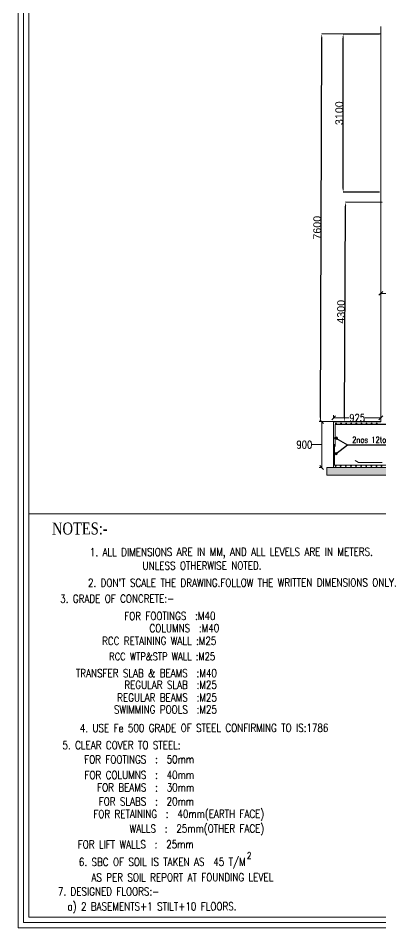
# Model space of a CAD drawing. Header units: millimetres. Extents: x -586673698 to -573385747, y -389867798 to -389752240.
# Drawn here: x -586636010 to -586628903, y -389867798 to -389849958 of the extents above; entities that cross this region are included whole.
import ezdxf
from ezdxf.enums import TextEntityAlignment as Align

# ---------------------------------------------------------------- set-up
doc = ezdxf.new("R2010")
doc.units = ezdxf.units.MM
doc.header["$LTSCALE"] = 100
for name, color, linetype, lineweight in [('COLN', 1, 'Continuous', 20), ('dim', 11, 'Continuous', 13), ('FOOTING', 6, 'Continuous', 13), ('REIN', 1, 'Continuous', 20), ('TBLK FRAME', 6, 'Continuous', 20)]:
    doc.layers.add(name, color=color, linetype=linetype, lineweight=lineweight)
for name, color, linetype in [('DT-PL-SHAFT', 230, 'Continuous'), ('Layer1', 7, 'Continuous'), ('text', 7, 'Continuous')]:
    doc.layers.add(name, color=color, linetype=linetype)
doc.styles.add('Arial', font='arial.ttf')
doc.styles.add('combine', font='romanc.shx', dxfattribs={"width": 0.8})
doc.styles.add('HEAD', font='times.ttf', dxfattribs={"width": 0.9})
doc.styles.add('simplex-0.8', font='simplex.shx', dxfattribs={"width": 0.8})
doc.styles.add('TIMESNEWROMAN', font='times.ttf')
doc.dimstyles.new('75 ISO', dxfattribs={"dimtxt": 100, "dimasz": 75, "dimexe": 75, "dimexo": 0.7, "dimgap": 0.4, "dimtad": 0, "dimtoh": 1, "dimdec": 0, "dimdsep": 46, "dimtxsty": 'combine', "dimblk": 'OBLIQUE', "dimcen": 0, "dimclrd": 11, "dimclre": 2, "dimclrt": 4, "dimadec": 1, "dimazin": 2, "dimtfac": 1, "dimtdec": 0, "dimtmove": 2, "dimatfit": 3, "dimldrblk": 'OBLIQUE', "dimfxl": 0, "dimtolj": 1, "dimtzin": 0, "dimlwd": -1, "dimlwe": -1, "dimarcsym": 0})
doc.dimstyles.new('FOOTINF DIM', dxfattribs={"dimtxt": 250, "dimasz": 40, "dimexe": 50, "dimexo": 80, "dimgap": 35, "dimtad": 1, "dimtoh": 1, "dimdec": 0, "dimzin": 1, "dimdsep": 46, "dimtxsty": 'TIMESNEWROMAN', "dimblk": 'TICK', "dimcen": 2, "dimclrd": 7, "dimclre": 250, "dimclrt": 32, "dimadec": 1, "dimazin": 0, "dimtfac": 1, "dimtdec": 0, "dimtix": 1, "dimtmove": 1, "dimatfit": 3, "dimfxl": 0, "dimlwd": -1, "dimlwe": -1, "dimarcsym": 0})
doc.dimstyles.new('V Mts', dxfattribs={"dimtxt": 150, "dimasz": 75, "dimexe": 0.1, "dimexo": 0, "dimgap": 0.01, "dimtad": 1, "dimdec": 0, "dimzin": 3, "dimdsep": 46, "dimtxsty": 'Arial', "dimsah": 1, "dimcen": 0.09375, "dimdle": 0.01, "dimclrd": 8, "dimclre": 8, "dimclrt": 256, "dimadec": 0, "dimazin": 0, "dimtfac": 0.7, "dimtdec": 3, "dimtofl": 0, "dimtmove": 2, "dimatfit": 3, "dimfxl": 0, "dimfrac": 1, "dimtolj": 1, "dimtzin": 0, "dimarcsym": 0})

# ---------------------------------------------------------------- blocks, each defined once
blk = doc.blocks.new('_Oblique')
at = {"color": 0, "linetype": 'ByBlock', "lineweight": -2}
blk.add_line((-0.5, -0.5), (0.5, 0.5), dxfattribs=at)
blk = doc.blocks.new('*D682')
at = {"layer": 'Defpoints', "color": 0, "transparency": 16777216}
for p in [(-586629828, -389857797), (-586629828, -389857872, 6), (-586628903, -389857872, 50)]:
    blk.add_point(p, dxfattribs=at)
at = {"layer": 'dim', "color": 2, "transparency": 16777216}
for p, q in [((-586629828, -389857798), (-586629828, -389857747)), ((-586628903, -389857794), (-586628903, -389857747))]:
    blk.add_line(p, q, dxfattribs=at)
at = {"layer": 'dim', "color": 11, "transparency": 16777216}
for p, q in [((-586629828, -389857797), (-586629521, -389857797)), ((-586628903, -389857797), (-586629211, -389857797))]:
    blk.add_line(p, q, dxfattribs=at)
at = {"layer": 'dim', "color": 11, "transparency": 16777216, "xscale": 75, "yscale": 75, "zscale": 75, "rotation": 180}
blk.add_blockref('_Oblique', (-586629828, -389857797), dxfattribs=at)
at = {"layer": 'dim', "color": 11, "transparency": 16777216, "xscale": 75, "yscale": 75, "zscale": 75}
blk.add_blockref('_Oblique', (-586628903, -389857797), dxfattribs=at)
at = {"layer": 'dim', "color": 4, "transparency": 16777216, "insert": (-586629366, -389857797), "char_height": 150, "attachment_point": 5, "style": 'simplex-0.8'}
blk.add_mtext('\\A1;925', dxfattribs=at)
blk = doc.blocks.new('*D608')
at = {"layer": 'Defpoints', "color": 0, "transparency": 16777216}
for p in [(-586629828, -389857871, -17), (-586630062, -389858771), (-586629828, -389858771, 11)]:
    blk.add_point(p, dxfattribs=at)
at = {"layer": 'dim', "color": 2, "transparency": 16777216}
for p, q in [((-586630061, -389857871), (-586630112, -389857871)), ((-586630061, -389858771), (-586630112, -389858771))]:
    blk.add_line(p, q, dxfattribs=at)
at = {"layer": 'dim', "color": 11, "transparency": 16777216}
for p, q in [((-586630062, -389857871), (-586630062, -389858771)), ((-586630247, -389858322), (-586630248, -389858322)), ((-586630062, -389858321), (-586630247, -389858322))]:
    blk.add_line(p, q, dxfattribs=at)
at = {"layer": 'dim', "color": 11, "transparency": 16777216, "xscale": 75, "yscale": 75, "zscale": 75}
for p, rotation in [((-586630062, -389857871), 90), ((-586630062, -389858771), 270)]:
    blk.add_blockref('_Oblique', p, dxfattribs=dict(at, rotation=rotation))
at = {"layer": 'dim', "color": 4, "transparency": 16777216, "insert": (-586630402, -389858322), "char_height": 150, "attachment_point": 5, "style": 'simplex-0.8'}
blk.add_mtext('\\A1;900', dxfattribs=at)
blk = doc.blocks.new('*D683')
at = {"layer": 'Defpoints', "color": 0, "transparency": 16777216}
for p in [(-586628603, -389855209, -1242), (-586628903, -389855355, 3), (-586628903, -389855355)]:
    blk.add_point(p, dxfattribs=at)
at = {"layer": 'dim', "color": 2, "transparency": 16777216}
for p, q in [((-586628903, -389855355), (-586628903, -389855305)), ((-586628603, -389855397), (-586628603, -389855405))]:
    blk.add_line(p, q, dxfattribs=at)
at = {"layer": 'dim', "color": 11, "transparency": 16777216}
blk.add_line((-586628603, -389855355), (-586628903, -389855355), dxfattribs=at)
at = {"layer": 'dim', "color": 11, "transparency": 16777216, "xscale": 75, "yscale": 75, "zscale": 75, "rotation": 180}
blk.add_blockref('_Oblique', (-586628903, -389855355), dxfattribs=at)
at = {"layer": 'dim', "color": 11, "transparency": 16777216, "xscale": 75, "yscale": 75, "zscale": 75}
blk.add_blockref('_Oblique', (-586628603, -389855355), dxfattribs=at)
at = {"layer": 'dim', "color": 4, "transparency": 16777216, "insert": (-586628392, -389855355), "char_height": 150, "attachment_point": 5, "style": 'simplex-0.8'}
blk.add_mtext('\\A1;300', dxfattribs=at)
blk = doc.blocks.new('TICK')
at = {"color": 13, "const_width": 0.1}
for points in [[(-3, 0), (3, 0)], [(-2.12, -2.12), (2.12, 2.12)], [(0, -3), (0, 3)]]:
    blk.add_lwpolyline(points, dxfattribs=at)
blk = doc.blocks.new('*D609')
at = {"layer": 'Defpoints', "color": 0, "ltscale": 5, "transparency": 16777216}
for p in [(-586629593, -389853568), (-586628879, -389853572, 3), (-586628903, -389857872, 3)]:
    blk.add_point(p, dxfattribs=at)
at = {"layer": 'DT-PL-SHAFT', "color": 8, "lineweight": -2, "ltscale": 5, "transparency": 16777216}
for p, q in [((-586629617, -389857793), (-586629594, -389853643)), ((-586628879, -389853572), (-586629593, -389853568)), ((-586628903, -389857872), (-586629618, -389857868))]:
    blk.add_line(p, q, dxfattribs=at)
at = {"layer": 'DT-PL-SHAFT', "color": 8, "ltscale": 5, "transparency": 16777216}
for points in [[(-586629606, -389853642), (-586629581, -389853643), (-586629593, -389853568)], [(-586629630, -389857792), (-586629605, -389857793), (-586629618, -389857868)]]:
    blk.add_solid(points, dxfattribs=at)
at = {"layer": 'DT-PL-SHAFT', "lineweight": 13, "ltscale": 5, "transparency": 16777216, "insert": (-586629682, -389855717), "char_height": 150, "attachment_point": 5, "rotation": 89.6734, "style": 'Arial'}
blk.add_mtext('\\A1;4300', dxfattribs=at)
blk = doc.blocks.new('*D610')
at = {"layer": 'Defpoints', "color": 0, "ltscale": 5, "transparency": 16777216}
for p in [(-586629641, -389850272), (-586628927, -389850272, 1), (-586628927, -389853372, 3)]:
    blk.add_point(p, dxfattribs=at)
at = {"layer": 'DT-PL-SHAFT', "color": 8, "lineweight": -2, "ltscale": 5, "transparency": 16777216}
for p, q in [((-586628927, -389850272), (-586629641, -389850272)), ((-586629641, -389853297), (-586629641, -389850347)), ((-586628927, -389853372), (-586629641, -389853372))]:
    blk.add_line(p, q, dxfattribs=at)
at = {"layer": 'DT-PL-SHAFT', "color": 8, "ltscale": 5, "transparency": 16777216}
for points in [[(-586629654, -389850347), (-586629629, -389850347), (-586629641, -389850272)], [(-586629654, -389853297), (-586629629, -389853297), (-586629641, -389853372)]]:
    blk.add_solid(points, dxfattribs=at)
at = {"layer": 'DT-PL-SHAFT', "lineweight": 13, "ltscale": 5, "transparency": 16777216, "insert": (-586629718, -389851822), "char_height": 150, "attachment_point": 5, "rotation": 90, "style": 'Arial'}
blk.add_mtext('\\A1;3100', dxfattribs=at)
blk = doc.blocks.new('*D611')
at = {"layer": 'Defpoints', "color": 0, "ltscale": 5, "transparency": 16777216}
for p in [(-586630061, -389850268), (-586628903, -389850272, 1), (-586628927, -389857872, 3)]:
    blk.add_point(p, dxfattribs=at)
at = {"layer": 'DT-PL-SHAFT', "color": 8, "lineweight": -2, "ltscale": 5, "transparency": 16777216}
for p, q in [((-586628903, -389850272), (-586630061, -389850268)), ((-586630085, -389857793), (-586630062, -389850343)), ((-586628927, -389857872), (-586630085, -389857868))]:
    blk.add_line(p, q, dxfattribs=at)
at = {"layer": 'DT-PL-SHAFT', "color": 8, "ltscale": 5, "transparency": 16777216}
for points in [[(-586630074, -389850343), (-586630049, -389850343), (-586630061, -389850268)], [(-586630097, -389857793), (-586630072, -389857793), (-586630085, -389857868)]]:
    blk.add_solid(points, dxfattribs=at)
at = {"layer": 'DT-PL-SHAFT', "lineweight": 13, "ltscale": 5, "transparency": 16777216, "insert": (-586630150, -389854068), "char_height": 150, "attachment_point": 5, "rotation": 89.8212, "style": 'Arial'}
blk.add_mtext('\\A1;7600', dxfattribs=at)
blk = doc.blocks.new('*U537')
at = {"layer": 'REIN', "lineweight": 13, "const_width": 18.4}
blk.add_lwpolyline([(9, 0, -1), (-9, 0, -1)], format="xyb", close=True, dxfattribs=at)

msp = doc.modelspace()

# ---------------------------------------------------------------- hatches: boundary and pattern name
at = {"layer": 'dim', "lineweight": 5}
h = msp.add_hatch(dxfattribs=at)
h.set_pattern_fill('AR-CONC', color=8, angle=180)
h.set_pattern_definition([(50, (-587043334.2, -389858609.29), (182.18467, -15.939086), [19.05, -209.55]), (355, (-587043334.2, -389858609.29), (-35.24342, 191.056845), [15.24, -167.640584]), (100.451445, (-587043319.01, -389858610.62), (146.94125, 175.11775), [16.19001, -178.090245]), (46.1842, (-587043334.2, -389858558.5), (271.07904, -42.04233), [28.575, -314.325]), (96.63556, (-587043311.6, -389858562), (237.40413, 247.42612), [24.28502, -267.1356]), (351.18415, (-587043334.2, -389858558.5), (237.40413, 247.42612), [22.85997, -251.45973]), (21, (-587043308.8, -389858571.19), (151.61439, -102.2652), [19.05, -209.55]), (326, (-587043308.8, -389858571.19), (61.80203, 184.18797), [15.24, -167.64]), (71.451445, (-587043296.16, -389858579.71), (213.41642, 81.92277), [16.19001, -178.08994]), (37.5, (-587043334.195, -389858609.29), (3.088603, 84.555039), [0, -165.608, 0, -170.18, 0, -168.275]), (7.5, (-587043334.195, -389858609.29), (66.819663, 100.180575), [0, -97.028, 0, -161.798, 0, -64.135]), (327.5, (-587043390.837, -389858609.29), (135.590595, -5.728744), [0, -63.5, 0, -198.12, 0, -262.89]), (317.5, (-587043416.24, -389858609.29), (148.12918, 25.42649), [0, -82.55, 0, -131.572, 0, -186.69])])
h.paths.add_polyline_path([(-586622902.9, -389858771.6), (-586623052.9, -389858921.6), (-586629963.4, -389858921.6), (-586629963.4, -389858771.6)])
h.paths.add_polyline_path([(-586623881.2, -389858771.6), (-586623884.7, -389858765.5), (-586623884.7, -389858926.1), (-586623884.7, -389858921.6), (-586623884.7, -389858845.8)])

# ---------------------------------------------------------------- linework, layer by layer
at = {"color": 3}
msp.add_line((-586628903.3, -389857871.6, 15.3), (-586629828.4, -389857871.6, 15.3), dxfattribs=at)
at = {"color": 1}
msp.add_line((-586622659.3, -389857926.6, 13.2), (-586629795, -389857926.6, -18.1), dxfattribs=at)
at = {"layer": 'COLN', "extrusion": (-3.18742e-09, -1.95721e-12, 1), "elevation": -1269.2}
msp.add_lwpolyline([(-586635803.9, -389859680.4), (-586628334.3, -389859680.4), (-586628334.3, -389867592.2), (-586635803.9, -389867592.2)], close=True, dxfattribs=at)
at = {"layer": 'FOOTING', "color": 3, "linetype": 'Continuous', "lineweight": 9, "ltscale": 0.8}
for p, q in [((-586628903.3, -389850121.6, -28.5), (-586628903.3, -389857871.6, 15.3)), ((-586629828.4, -389857871.6, -29.2), (-586629827.8, -389858771.6, -31.3)), ((-586628903.3, -389857871.6, 15.3), (-586629552.3, -389857871.6, 2.2)), ((-586629552.3, -389858771.6), (-586629963.4, -389858771.6)), ((-586629963.4, -389858771.6), (-586629963.4, -389858921.6)), ((-586629552.3, -389858771.6), (-586622902.9, -389858771.6, -1290.8)), ((-586629963.4, -389858921.6), (-586623052.9, -389858921.6, -1290.8))]:
    msp.add_line(p, q, dxfattribs=at)
at = {"layer": 'REIN', "lineweight": 13}
for p, q in [((-586629795, -389857926.6, -18.1), (-586629795, -389858361.4, 613.4)), ((-586629808.5, -389858431.3, 1243.9), (-586629808.5, -389858311.5, 1243.9)), ((-586629808.5, -389858721.9, -20.5), (-586629808.5, -389858431.3, 1243.9)), ((-586629808.5, -389858441.6, 1198.9), (-586629808.5, -389858431.3, 1243.9)), ((-586629337.8, -389858671.6, -1279), (-586629403.2, -389858632.5, -1285.1)), ((-586628878.3, -389858671.6, -1279), (-586629337.8, -389858671.6, -1279)), ((-586629808.5, -389858721.9, -20.5), (-586622002, -389858721.6, -1392.7))]:
    msp.add_line(p, q, dxfattribs=at)
at = {"layer": 'REIN', "lineweight": 13, "const_width": 18.4}
for points, elevation in [([(-586629789.1, -389858196.3, 1), (-586629770.7, -389858196.3, 1)], -34.1), ([(-586629795.2, -389858499.5, 1), (-586629776.8, -389858499.5, 1)], -1317)]:
    msp.add_lwpolyline(points, format="xyb", close=True, dxfattribs=dict(at, elevation=elevation))
at = {"layer": 'TBLK FRAME', "lineweight": 20, "elevation": -1271}
for points in [[(-586636009.9, -389834537), (-586636009.9, -389867798.2), (-586588974, -389867798.2), (-586588974, -389834537)], [(-586635906.9, -389834640), (-586635906.9, -389867695.2), (-586589076.9, -389867695.2), (-586589076.9, -389834640)], [(-586635803.9, -389834743), (-586635803.9, -389867592.2), (-586589179.9, -389867592.2), (-586589179.9, -389834743)]]:
    msp.add_lwpolyline(points, close=True, dxfattribs=at)

# ---------------------------------------------------------------- block references
at = {"layer": 'Layer1', "color": 0, "linetype": 'ByBlock', "lineweight": -2, "extrusion": (0, 0, -1), "zscale": -1}
for p in [(586629782.8, -389857908.1), (586629682.8, -389857908.1), (586629582.8, -389857908.1), (586629482.8, -389857908.1), (586629382.8, -389857908.1), (586629282.8, -389857908.1), (586629182.8, -389857908.1), (586629082.8, -389857908.1), (586628982.8, -389857908.1), (586629788.6, -389858740.3), (586629688.6, -389858740.3), (586629588.6, -389858740.3), (586629488.6, -389858740.3), (586629388.6, -389858740.3), (586629288.6, -389858740.3), (586629188.6, -389858740.3), (586629088.6, -389858740.3), (586628988.6, -389858740.3), (586628888.6, -389858740.3)]:
    msp.add_blockref('*U537', p, dxfattribs=at)

# ---------------------------------------------------------------- texts
at = {"layer": 'text', "color": 4, "style": 'simplex-0.8', "width": 0.8}
msp.add_text('2nos 12to(s/f)', height=119.993, dxfattribs=at).set_placement((-586628471.3, -389858322.7, 1226.3), align=Align.BOTTOM_RIGHT)
at = {"layer": 'text', "width": 0.8}
for s, height, style, p in [('NOTES:-', 235.56, 'HEAD', (-586634256.5, -389860154.5, -1266.1)), ('1. ALL DIMENSIONS ARE IN MM, AND ALL LEVELS ARE IN METERS.', 157.038, 'simplex-0.8', (-586629058.9, -389860548.3, -1269.1)), ('UNLESS OTHERWISE NOTED.', 157.038, 'simplex-0.8', (-586631241.4, -389860819.5, -1269.1)), ("2. DON'T SCALE THE DRAWING.FOLLOW THE WRITTEN DIMENSIONS ONLY.", 157.038, 'simplex-0.8', (-586628590.9, -389861151.9, -1269.1)), ('3. GRADE OF CONCRETE:-', 157.038, 'simplex-0.8', (-586632951.7, -389861467.2, -1269.1)), ('4. USE Fe 500 GRADE OF STEEL CONFIRMING TO IS:1786', 157.038, 'simplex-0.8', (-586629929.6, -389864001.4, -1269.1)), ('5. CLEAR COVER TO STEEL:', 157.038, 'simplex-0.8', (-586632826.6, -389864339.6, -1269.1)), ('FOR FOOTINGS  :  50mm', 157.038, 'simplex-0.8', (-586632561.9, -389864619.3, -1269.1)), ('FOR COLUMNS  :  40mm', 157.038, 'simplex-0.8', (-586632561.6, -389864924.9, -1269.1)), ('FOR BEAMS  :  30mm', 157.038, 'simplex-0.8', (-586632561.3, -389865169.4, -1269.1)), ('FOR SLABS  :  20mm', 157.038, 'simplex-0.8', (-586632563.1, -389865445.1, -1269.1)), ('FOR RETAINING  :  40mm(EARTH FACE)', 157.038, 'simplex-0.8', (-586631187.6, -389865688.4, -1269.1)), ('WALLS  :  25mm(OTHER FACE)', 157.038, 'simplex-0.8', (-586631187.3, -389865976.3, -1269.1)), ('FOR LIFT WALLS  :  25mm', 157.038, 'simplex-0.8', (-586632570.4, -389866285.3, -1269.1)), ('2', 125.6, 'simplex-0.8', (-586631440, -389866481, -1269.1)), ('6. SBC OF SOIL IS TAKEN AS  45 T/M', 157.038, 'simplex-0.8', (-586631551.9, -389866629.1, -1269.1)), ('AS PER SOIL REPORT AT FOUNDING LEVEL', 157.038, 'simplex-0.8', (-586631010.4, -389866932.2, -1269.1)), ('7. DESIGNED FLOORS:-', 157.038, 'simplex-0.8', (-586633245.3, -389867210.7, -1269.1)), ('a) 2 BASEMENTS+1 STILT+10 FLOORS. ', 157.038, 'simplex-0.8', (-586631645.4, -389867501.9, -1269.1))]:
    msp.add_text(s, height=height, rotation=0.07036, dxfattribs=dict(at, style=style)).set_placement(p, align=Align.BOTTOM_RIGHT)
at = {"layer": 'text', "color": 6, "style": 'simplex-0.8', "width": 0.8}
for s, height, p in [('FOR FOOTINGS  :M40', 157.038, (-586632143.5, -389861806.8, -1269.1)), ('COLUMNS  :M40 ', 157.038, (-586631983.1, -389862046.1, -1269.1)), ('RCC RETAINING WALL :M25', 157.038, (-586632125.4, -389862295.2, -1269.1)), ('RCC WTP&STP WALL :M25', 149.507, (-586632150, -389862594.4)), ('TRANSFER SLAB & BEAMS  :M40', 157.038, (-586632116.6, -389862927.6, -1269.1)), ('REGULAR SLAB  :M25', 157.038, (-586632115.2, -389863157.4, -1269.1)), ('REGULAR BEAMS  :M25', 157.038, (-586632114.9, -389863406.6, -1269.1)), ('SWIMMING POOLS  :M25', 157.038, (-586632114.6, -389863642.1, -1269.1))]:
    msp.add_text(s, height=height, rotation=0.07036, dxfattribs=at).set_placement(p, align=Align.BOTTOM_RIGHT)

# ---------------------------------------------------------------- dimensions: what is measured, and where the dimension line sits
at = {"layer": 'dim'}
for base, p1, p2, angle, override, picture, middle in [((-586628903.3, -389855355.3, 1231), (-586628603.3, -389855209, -11.4), (-586628903.3, -389855355.3, 1234.4), 180, {"dimtxt": 150, "dimexe": 50, "dimtxsty": 'simplex-0.8', "dimtmove": 1}, '*D683', (-586628391.7, -389855354.7, 1231)), ((-586630061.5, -389858771.1, -11.3), (-586629828.4, -389857871.2, -28.1), (-586629827.8, -389858771.1), 90, {"dimtxt": 150, "dimexe": 50, "dimtxsty": 'simplex-0.8', "dimtmove": 1, "dimfxl": 0.7, "dimfxlon": 1}, '*D608', (-586630247.9, -389858321.6, -11.3))]:
    dim = msp.add_linear_dim(base=base, p1=p1, p2=p2, angle=angle, dimstyle='75 ISO', override=override, dxfattribs=at)
    dim.commit()
    dim.dimension.update_dxf_attribs({"geometry": picture, "text_midpoint": middle, "dimtype": 160})
dim = msp.add_linear_dim(base=(-586629828.4, -389857796.9, -34.8), p1=(-586628903.3, -389857871.6, 15.3), p2=(-586629828.4, -389857871.6, -29.2), angle=180, dimstyle='75 ISO', override={"dimtxt": 150, "dimexe": 50, "dimtxsty": 'simplex-0.8', "dimtmove": 1, "dimfxl": 0.7, "dimfxlon": 1}, dxfattribs=at)
dim.commit()
dim.dimension.update_dxf_attribs({"geometry": '*D682', "text_midpoint": (-586629365.8, -389857796.9, -34.8)})
at = {"layer": 'DT-PL-SHAFT', "color": 1, "lineweight": 13, "ltscale": 5}
for p1, p2, distance, picture, middle in [((-586628927, -389857871.6, -26.2), (-586628903.3, -389850271.6, -28.5), 1158.1, '*D611', (-586630149.8, -389854067.8, -29.2)), ((-586628927, -389853371.6, -26.2), (-586628927, -389850271.6, -28.5), 714.3, '*D610', (-586629718, -389851821.6, -29.2)), ((-586628903.3, -389857871.6, -57.6), (-586628878.8, -389853571.6, -57.6), 714.3, '*D609', (-586629682, -389855717.1, -60.5))]:
    dim = msp.add_aligned_dim(p1=p1, p2=p2, distance=distance, dimstyle='V Mts', dxfattribs=at)
    dim.commit()
    dim.dimension.update_dxf_attribs({"geometry": picture, "text_midpoint": middle})

# ---------------------------------------------------------------- leaders
at = {"color": 13, "lineweight": 5}
for points in [[(-586629786, -389858499.5, -1317), (-586629556.4, -389858324.2, -1317)], [(-586629781.4, -389858195.5, -34.1), (-586629556.4, -389858324.2, -34.1), (-586628461.5, -389858324.2, -34.1)]]:
    msp.add_leader(points, dimstyle='FOOTINF DIM', override={"dimasz": 50, "dimtad": 0, "dimclrd": 11, "dimldrblk": 'Origin', "dimfxl": 100, "dimfxlon": 1, "dimarcsym": 1}, dxfattribs=at)

doc.saveas('drawing.dxf')
